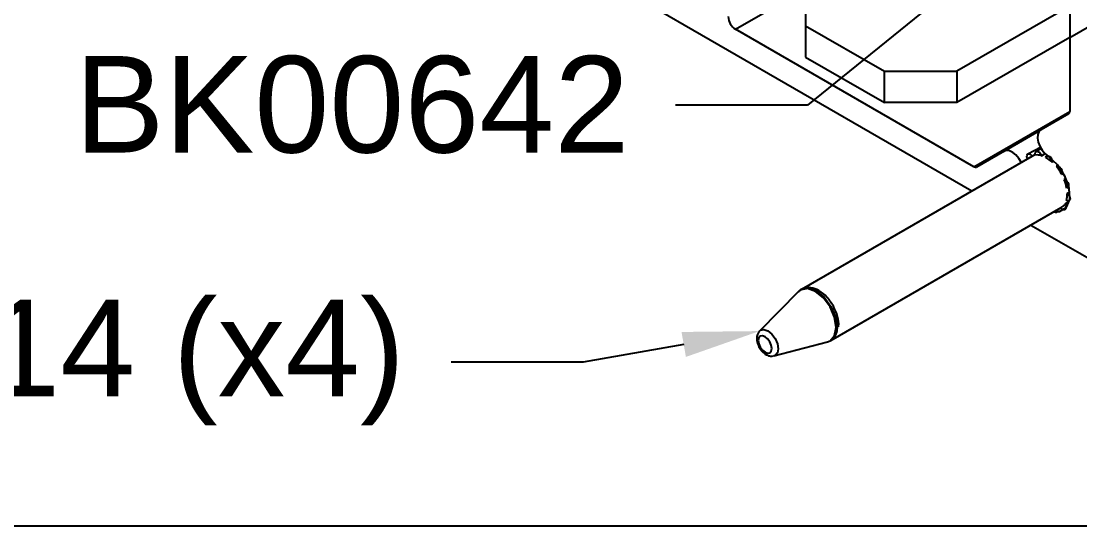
# Model space of a CAD drawing. Extents: x 0 to 10.6, y -9.5 to 0.1.
# Drawn here: x 6.189 to 8.251, y -9.468 to -8.485 of the extents above; entities that cross this region are included whole.
import ezdxf
from ezdxf import colors
from ezdxf.entities.mleader import LeaderData, LeaderLine
from ezdxf.math import Vec2, Vec3

# ---------------------------------------------------------------- set-up
doc = ezdxf.new("R2010")
doc.units = 0
doc.header["$LTSCALE"] = 0.5
doc.header["$MEASUREMENT"] = 0
doc.linetypes.add('HIDDEN', pattern=[0.375, 0.25, -0.125])
for name, color, linetype in [('Brackets', 181, 'CONTINUOUS'), ('FAB DWG', 221, 'CONTINUOUS'), ('Hardware', 242, 'CONTINUOUS'), ('Housing', 150, 'CONTINUOUS')]:
    doc.layers.add(name, color=color, linetype=linetype)
doc.layers.add('Text-Unprinted', color=131, linetype='CONTINUOUS', plot=False)
doc.styles.get("Standard").update_dxf_attribs({"font": 'arial.ttf'})

msp = doc.modelspace()

# ---------------------------------------------------------------- linework, layer by layer
at = {"layer": 'Brackets', "linetype": 'HIDDEN', "transparency": 16777216}
msp.add_line((8.23112, -8.51711), (9.39049, -7.84782), dxfattribs=at)
at = {"layer": 'Brackets', "linetype": 'Continuous', "lineweight": 25, "transparency": 16777216}
for p, q in [((7.71656, -8.41248), (7.71656, -8.49412)), ((8.23112, -8.45611), (8.01163, -8.58282)), ((7.71656, -8.49412), (7.87021, -8.58282)), ((7.71656, -8.49412), (7.71656, -8.55512)), ((8.23112, -8.51711), (8.01163, -8.64382)), ((7.71656, -8.55512), (7.87021, -8.64382)), ((7.87021, -8.64382), (7.87021, -8.58282)), ((7.87021, -8.58282), (8.01163, -8.58282)), ((8.01163, -8.58282), (8.01163, -8.64382)), ((8.01163, -8.64382), (7.87021, -8.64382))]:
    msp.add_line(p, q, dxfattribs=at)
at = {"layer": 'Hardware', "linetype": 'Continuous', "lineweight": 25, "transparency": 16777216}
for p, q in [((8.17415, -8.73094), (8.14969, -8.74403)), ((8.17577, -8.73377), (8.16609, -8.73895)), ((8.15706, -8.74845), (7.7087, -9.00728)), ((8.15706, -8.74845), (8.15781, -8.74804)), ((8.15781, -8.74804), (8.16433, -8.74427)), ((8.1763, -8.74711), (8.18305, -8.74305)), ((8.18771, -8.74706), (8.18659, -8.74766)), ((8.19734, -8.75988), (8.20027, -8.75808)), ((8.20861, -8.76627), (8.2057, -8.76783)), ((8.21529, -8.78293), (8.21814, -8.78116)), ((8.22326, -8.79221), (8.22047, -8.79371)), ((8.22993, -8.81856), (8.22645, -8.82046)), ((8.22729, -8.80962), (8.2292, -8.80844)), ((8.22831, -8.83743), (8.22155, -8.84126)), ((8.23, -8.83486), (8.23004, -8.83484)), ((7.7662, -9.10687), (8.21456, -8.84804)), ((7.70316, -9.01157), (7.62718, -9.08853)), ((7.62694, -9.08879), (7.62718, -9.08853)), ((7.65507, -9.13684), (7.75971, -9.10953))]:
    msp.add_line(p, q, dxfattribs=at)
at = {"layer": 'Hardware', "linetype": 'Continuous', "lineweight": 25, "transparency": 16777216, "flags": 128}
for points in [[(8.16455, -8.74595), (8.16414, -8.74295), (8.16466, -8.7405), (8.16604, -8.73898), (8.16807, -8.7386), (8.17045, -8.73942), (8.17284, -8.74131), (8.17489, -8.744), (8.1763, -8.74711)], [(8.14892, -8.75315), (8.14852, -8.75217), (8.14778, -8.74907), (8.14797, -8.74637), (8.14905, -8.74448), (8.15087, -8.74368), (8.15317, -8.74406), (8.1556, -8.74559), (8.15781, -8.74804)], [(8.18473, -8.75069), (8.18557, -8.74854), (8.18721, -8.74741), (8.18941, -8.74747), (8.19184, -8.7487), (8.19414, -8.75092), (8.19599, -8.75381), (8.19711, -8.75695), (8.19734, -8.75988)], [(8.20519, -8.76817), (8.20707, -8.76746), (8.20939, -8.76794), (8.21181, -8.76956), (8.21399, -8.77207), (8.2156, -8.7751), (8.21641, -8.77822), (8.2163, -8.78096), (8.21529, -8.78293)], [(8.22047, -8.79371), (8.22286, -8.79462), (8.22524, -8.79659), (8.22725, -8.79934), (8.22859, -8.80246), (8.22908, -8.80549), (8.22863, -8.80799), (8.22732, -8.80961), (8.22534, -8.81009)], [(8.22645, -8.82046), (8.22873, -8.82275), (8.23053, -8.82569), (8.23158, -8.82883), (8.23173, -8.83172), (8.23096, -8.83393), (8.22938, -8.83516), (8.22722, -8.8352), (8.2248, -8.83407)], [(8.22155, -8.84126), (8.2231, -8.84432), (8.22384, -8.84742), (8.22365, -8.85012), (8.22256, -8.85201), (8.22074, -8.85282), (8.21845, -8.85243), (8.21602, -8.8509), (8.21381, -8.84845)], [(8.2074, -8.85218), (8.20747, -8.85354), (8.20695, -8.85599), (8.20558, -8.85751), (8.20355, -8.85789), (8.20117, -8.85708), (8.20012, -8.85638)], [(7.77332, -9.06164), (7.76454, -9.04141), (7.7514, -9.02369), (7.7359, -9.01119), (7.72041, -9.00582), (7.70728, -9.00838), (7.70316, -9.01157)], [(7.7087, -9.00728), (7.72188, -9.00472), (7.73743, -9.01012), (7.753, -9.02267), (7.76619, -9.04045), (7.77501, -9.06077), (7.77811, -9.08053), (7.77802, -9.08366)], [(7.75971, -9.10953), (7.76456, -9.10754), (7.77334, -9.09744), (7.77641, -9.08132), (7.77332, -9.06164)], [(7.62718, -9.08853), (7.62922, -9.08695), (7.63569, -9.08569), (7.64333, -9.08834), (7.65097, -9.09451), (7.65745, -9.10324), (7.66178, -9.11322)], [(7.64987, -9.11579), (7.64703, -9.10926), (7.64279, -9.10355), (7.63779, -9.09952), (7.6328, -9.09778), (7.62856, -9.09861), (7.62573, -9.10187), (7.62474, -9.10707), (7.62573, -9.11342), (7.62857, -9.11994), (7.63281, -9.12566), (7.63781, -9.12969), (7.6428, -9.13143), (7.64704, -9.1306), (7.64987, -9.12734), (7.65086, -9.12214), (7.64987, -9.11579)], [(7.66178, -9.11322), (7.66331, -9.12292), (7.66179, -9.13087), (7.65746, -9.13586), (7.65507, -9.13684)]]:
    msp.add_lwpolyline(points, dxfattribs=at)
at = {"layer": 'Hardware', "linetype": 'Continuous', "lineweight": 25, "transparency": 16777216}
for centre, radius, start, end in [((8.16772, -8.77405), 0.02827, 72.32596, 96.43059), ((8.15316, -8.80725), 0.06477, 46.99385, 60.83326), ((8.13016, -8.8303), 0.09742, 29.09253, 39.62783), ((8.14184, -8.82601), 0.08501, 10.79472, 22.33452), ((8.18248, -8.82202), 0.044, 344.10168, 2.02744), ((8.20418, -8.83034), 0.02052, 300.38814, 327.84585), ((7.75228, -9.08517), 0.02578, 302.67116, 3.37104)]:
    msp.add_arc(centre, radius, start, end, dxfattribs=at)
for points, knots in [([(7.78076, -9.08005), (7.78083, -9.07971), (7.78216, -9.07388), (7.77938, -9.0599), (7.77187, -9.04), (7.75883, -9.0218), (7.74339, -9.00899), (7.72763, -9.00297), (7.71372, -9.00422), (7.70478, -9.00854), (7.70236, -9.01275), (7.70206, -9.01327)], [0, 0, 0, 0, 0.0087906, 0.1528683, 0.3041753, 0.454344, 0.6062195, 0.7481758, 0.8697397, 0.983944, 1, 1, 1, 1]), ([(7.62689, -9.08905), (7.62568, -9.09057), (7.62302, -9.09393), (7.62152, -9.10099), (7.62209, -9.10966), (7.62566, -9.11944), (7.63206, -9.12864), (7.63993, -9.13488), (7.64784, -9.13783), (7.65262, -9.13708), (7.65462, -9.13676)], [0, 0, 0, 0, 0.09028022, 0.19812571, 0.32669657, 0.4734277, 0.62225412, 0.77617898, 0.90605583, 1, 1, 1, 1])]:
    msp.add_open_spline(points, degree=3, knots=knots, dxfattribs=at)
at = {"layer": 'Housing', "linetype": 'Continuous', "lineweight": 25, "transparency": 16777216}
for p, q in [((8.23112, -8.05481), (8.23112, -8.66099)), ((7.33325, -8.40733), (8.04061, -8.81567)), ((7.5803, -8.50095), (7.71656, -8.42229)), ((8.04436, -8.76884), (7.5803, -8.50095)), ((8.04436, -8.76884), (8.23112, -8.66103)), ((8.22905, -8.66557), (8.17505, -8.69676)), ((8.1033, -8.73819), (8.17463, -8.69701)), ((8.1033, -8.73819), (8.04936, -8.76934)), ((8.15562, -8.88207), (8.27349, -8.95011))]:
    msp.add_line(p, q, dxfattribs=at)
at = {"layer": 'Housing', "linetype": 'Continuous', "lineweight": 25, "transparency": 16777216, "flags": 128}
for points in [[(8.17505, -8.69676), (8.17131, -8.70037), (8.16913, -8.70586), (8.16868, -8.71279), (8.17001, -8.7206), (8.17301, -8.72866), (8.17742, -8.7363), (8.1829, -8.74291), (8.189, -8.74796)], [(8.1365, -8.76032), (8.13636, -8.76001), (8.13195, -8.75237), (8.12647, -8.74575), (8.12037, -8.74069), (8.11414, -8.73761), (8.1083, -8.73675), (8.1033, -8.73819)], [(8.189, -8.74796), (8.20695, -8.76425), (8.22131, -8.78632), (8.22962, -8.81043), (8.23047, -8.83246), (8.22372, -8.84867), (8.21052, -8.85629), (8.2005, -8.85616)]]:
    msp.add_lwpolyline(points, dxfattribs=at)
at = {"layer": 'Housing', "linetype": 'Continuous', "lineweight": 25, "transparency": 16777216}
for centre, radius, start, end in [((7.59686, -8.47506), 0.03074, 182.60548, 237.39452), ((8.22612, -8.66148), 0.00503, 305.69804, 5.62038), ((8.04728, -8.76476), 0.00503, 234.38184, 294.31389)]:
    msp.add_arc(centre, radius, start, end, dxfattribs=at)
at = {"layer": 'Text-Unprinted', "ltscale": 0.5, "transparency": 16777216}
msp.add_lwpolyline([(0, -9.46762), (10.4319, -9.46762), (10.4319, 0), (0, 0)], close=True, dxfattribs=at)

# ---------------------------------------------------------------- leaders
at = {"layer": 'FAB DWG', "transparency": 16777216}
ml = msp.add_multileader_mtext('Standard', dxfattribs=at)
ml.set_content('BK00642', color=256)
ml.set_leader_properties()
ml.build(insert=Vec2(0, 0))
ml.multileader.update_dxf_attribs({"dogleg_length": 0.36, "arrow_head_size": 0.15})
ctx = ml.context
ctx.base_point, ctx.char_height, ctx.arrow_head_size, ctx.landing_gap_size, ctx.plane_origin = Vec3(6.23601, -8.64864), 0.188, 0.15, 0.09, Vec3(6.93118, -8.01518)
ctx.text_align_type = 2
notes = []
notes.append((ctx, [(0, (1, 1, 0), (7.72056, -8.64864), (-1, 0), 0.25696, [(0, [(8.34468, -8.143)], 0, [])])]))
ctx.mtext.insert, ctx.mtext.width, ctx.mtext.defined_height, ctx.mtext.alignment, ctx.mtext.flow_direction = Vec3(7.3736, -8.55304), 2.3076853, 0.42602, 3, 5
ml = msp.add_multileader_mtext('Standard', dxfattribs=at)
ml.set_content('PN00014 (x4)', color=256)
ml.set_leader_properties()
ml.build(insert=Vec2(0, 0))
ml.multileader.update_dxf_attribs({"dogleg_length": 0.36, "arrow_head_size": 0.15})
ctx = ml.context
ctx.base_point, ctx.char_height, ctx.arrow_head_size, ctx.landing_gap_size, ctx.plane_origin = Vec3(5.256, -9.14906), 0.188, 0.15, 0.09, Vec3(6.47465, -8.67212)
ctx.text_align_type = 2
notes.append((ctx, [(0, (1, 1, 0), (7.28365, -9.14906), (-1, 0), 0.25696, [(0, [(7.62718, -9.08853)], 0, [])])]))
ctx.mtext.insert, ctx.mtext.width, ctx.mtext.defined_height, ctx.mtext.alignment, ctx.mtext.flow_direction = Vec3(6.93669, -9.02742), 2.3076853, 0.42602, 3, 5
for ctx, leaders in notes:
    for number, flags, end, landing, length, lines in leaders:
        leader = LeaderData()
        leader.index, (leader.has_last_leader_line, leader.has_dogleg_vector, leader.attachment_direction) = number, flags
        leader.last_leader_point, leader.dogleg_vector, leader.dogleg_length = Vec3(end), Vec3(landing), length
        for number, points, colour, breaks in lines:
            line = LeaderLine()
            line.index, line.vertices, line.color, line.breaks = number, Vec3.list(points), colors.encode_raw_color(colour), breaks
            leader.lines.append(line)
        ctx.leaders.append(leader)

doc.saveas('drawing.dxf')
